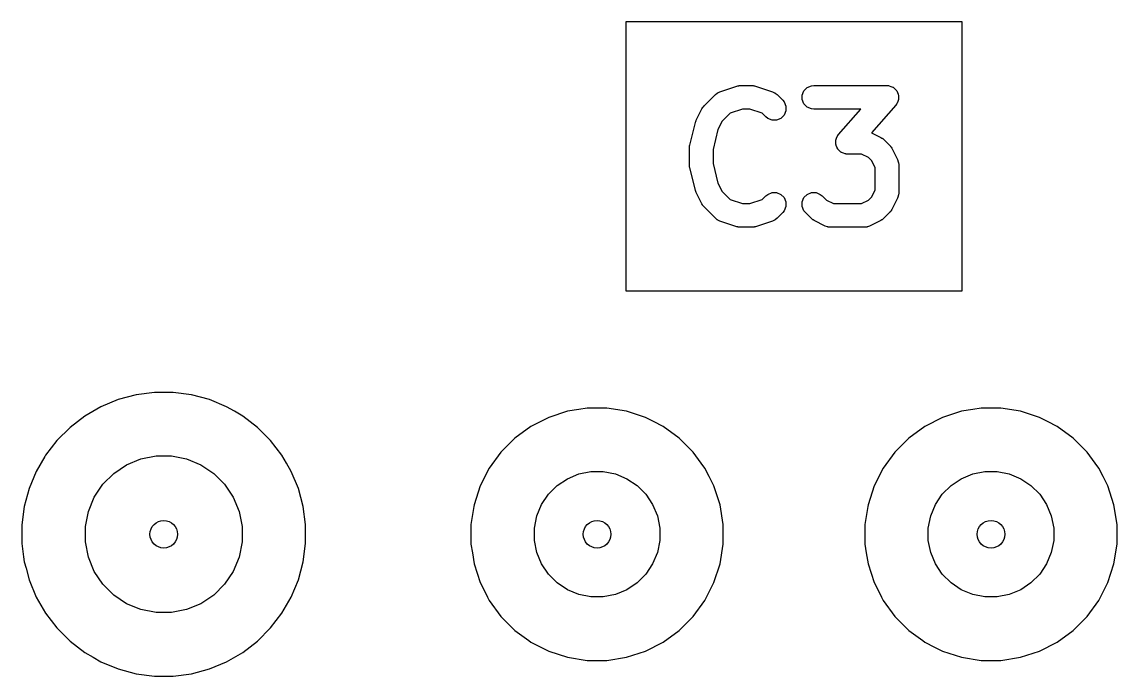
# Model space of a CAD drawing. Extents: x 20 to 124, y -124 to -20.
# Drawn here: x 64.7 to 78.6, y -59.79 to -51.48 of the extents above; entities that cross this region are included whole.
import ezdxf

# ---------------------------------------------------------------- set-up
doc = ezdxf.new("R2010")
doc.units = 0
doc.layers.add('BLACK', color=7, linetype='CONTINUOUS')
doc.layers.add('WHITE', color=7, linetype='CONTINUOUS')

msp = doc.modelspace()

# ---------------------------------------------------------------- linework, layer by layer
at = {"layer": 'BLACK', "linetype": 'CONTINUOUS'}
for p, q in [((76.635797, -51.483603), (72.363225, -51.483603)), ((72.363225, -51.483603), (72.363225, -54.898053)), ((76.635797, -54.898053), (76.635797, -51.483603)), ((73.35822, -52.549048), (73.501077, -52.406191)), ((73.501077, -52.406191), (73.523807, -52.387536)), ((73.523807, -52.387536), (73.528788, -52.385472)), ((73.528788, -52.385472), (73.532858, -52.381943)), ((73.532858, -52.381943), (73.559709, -52.369955)), ((73.559709, -52.369955), (73.773994, -52.298526)), ((73.773994, -52.298526), (73.788503, -52.295226)), ((73.788503, -52.295226), (73.792165, -52.29371)), ((73.792165, -52.29371), (73.797473, -52.293187)), ((73.797473, -52.293187), (73.802668, -52.292006)), ((73.802668, -52.292006), (73.806617, -52.292286)), ((73.806617, -52.292286), (73.821429, -52.290828)), ((73.821429, -52.290828), (73.964286, -52.290828)), ((73.964286, -52.290828), (73.979097, -52.292286)), ((73.979097, -52.292286), (73.983047, -52.292006)), ((73.983047, -52.292006), (73.988241, -52.293187)), ((73.988241, -52.293187), (73.99355, -52.29371)), ((73.99355, -52.29371), (73.997212, -52.295227)), ((73.997212, -52.295227), (74.01172, -52.298526)), ((74.01172, -52.298526), (74.226006, -52.369954)), ((74.226006, -52.369954), (74.252857, -52.381943)), ((74.252857, -52.381943), (74.256927, -52.385473)), ((74.256927, -52.385473), (74.261907, -52.387536)), ((74.261907, -52.387536), (74.284638, -52.406191)), ((74.284638, -52.406191), (74.356066, -52.477619)), ((74.602882, -52.411564), (74.62528, -52.357492)), ((74.62528, -52.357492), (74.666664, -52.316108)), ((74.666664, -52.316108), (74.720736, -52.29371)), ((74.720736, -52.29371), (74.75, -52.290828)), ((74.75, -52.290828), (75.678572, -52.290828)), ((75.678572, -52.290828), (75.694049, -52.292352)), ((75.694049, -52.292352), (75.697984, -52.29209)), ((75.697984, -52.29209), (75.700694, -52.293006)), ((75.700694, -52.293006), (75.707836, -52.29371)), ((75.707836, -52.29371), (75.73035, -52.303036)), ((75.73035, -52.303036), (75.753426, -52.31084)), ((75.753426, -52.31084), (75.757233, -52.314171)), ((75.757233, -52.314171), (75.761908, -52.316108)), ((75.761908, -52.316108), (75.779137, -52.333337)), ((75.779137, -52.333337), (75.797473, -52.349381)), ((75.797473, -52.349381), (75.799715, -52.353915)), ((75.799715, -52.353915), (75.803292, -52.357492)), ((75.803292, -52.357492), (75.812618, -52.380008)), ((75.812618, -52.380008), (75.823417, -52.401844)), ((75.823417, -52.401844), (75.823753, -52.406888)), ((74.356066, -52.477619), (74.374721, -52.500349)), ((74.374721, -52.500349), (74.397117, -52.554422)), ((74.602882, -52.470092), (74.602882, -52.411564)), ((74.62528, -52.524164), (74.602882, -52.470092)), ((74.666664, -52.565548), (74.62528, -52.524164)), ((75.791458, -52.539604), (75.484524, -52.890386)), ((75.800501, -52.526954), (75.791458, -52.539604)), ((75.803292, -52.524164), (75.800501, -52.526954)), ((75.804387, -52.521519), (75.803292, -52.524164)), ((75.80856, -52.515683), (75.804387, -52.521519)), ((75.816365, -52.492603), (75.80856, -52.515683)), ((75.82569, -52.470092), (75.816365, -52.492603)), ((75.823753, -52.406888), (75.82569, -52.411564)), ((75.82569, -52.411564), (75.82569, -52.435939)), ((75.82569, -52.435939), (75.82731, -52.46024)), ((75.82731, -52.46024), (75.82569, -52.46503)), ((75.82569, -52.46503), (75.82569, -52.470092)), ((73.258693, -52.730889), (73.330122, -52.588032)), ((73.330122, -52.588032), (73.338049, -52.575438)), ((73.338049, -52.575438), (73.339565, -52.571779)), ((73.339565, -52.571779), (73.342946, -52.567659)), ((73.342946, -52.567659), (73.345787, -52.563146)), ((73.345787, -52.563146), (73.34878, -52.560549)), ((73.34878, -52.560549), (73.35822, -52.549048)), ((73.68817, -52.643361), (73.587564, -52.743967)), ((73.845772, -52.590828), (73.68817, -52.643361)), ((73.939946, -52.590828), (73.845772, -52.590828)), ((74.097544, -52.643361), (73.939946, -52.590828)), ((74.143934, -52.689751), (74.097544, -52.643361)), ((74.374721, -52.66702), (74.333335, -52.708406)), ((74.397117, -52.612948), (74.374721, -52.66702)), ((74.397117, -52.554422), (74.397117, -52.612948)), ((74.720736, -52.587946), (74.666664, -52.565548)), ((74.75, -52.590828), (74.720736, -52.587946)), ((75.348007, -52.590828), (74.75, -52.590828)), ((75.065685, -52.913481), (75.348007, -52.590828)), ((73.175908, -53.047305), (73.247336, -52.761591)), ((73.247336, -52.761591), (73.248107, -52.759432)), ((73.248107, -52.759432), (73.248184, -52.758352)), ((73.248184, -52.758352), (73.252842, -52.746177)), ((73.252842, -52.746177), (73.257229, -52.7339)), ((73.257229, -52.7339), (73.257873, -52.733029)), ((73.257873, -52.733029), (73.258693, -52.730889)), ((73.587564, -52.743967), (73.534383, -52.850327)), ((74.166664, -52.708406), (74.143934, -52.689751)), ((74.220737, -52.730802), (74.166664, -52.708406)), ((74.279263, -52.730802), (74.220737, -52.730802)), ((74.333335, -52.708406), (74.279263, -52.730802)), ((73.534383, -52.850327), (73.471429, -53.102148)), ((75.031454, -52.982993), (75.040777, -52.960484)), ((75.040777, -52.960484), (75.048584, -52.937403)), ((75.048584, -52.937403), (75.052755, -52.931566)), ((75.052755, -52.931566), (75.053852, -52.928921)), ((75.053852, -52.928921), (75.056641, -52.926131)), ((75.056641, -52.926131), (75.065685, -52.913481)), ((75.484524, -52.890386), (75.602797, -52.949521)), ((75.602797, -52.949521), (75.615391, -52.957449)), ((75.615391, -52.957449), (75.619051, -52.958965)), ((75.619051, -52.958965), (75.623171, -52.962346)), ((75.623171, -52.962346), (75.627682, -52.965186)), ((73.171429, -53.083685), (73.171931, -53.078581)), ((73.171429, -53.297971), (73.171429, -53.083685)), ((73.171606, -53.076394), (73.173225, -53.065443)), ((73.171931, -53.078581), (73.171606, -53.076394)), ((73.173225, -53.065443), (73.174311, -53.054421)), ((73.174311, -53.054421), (73.175158, -53.052376)), ((73.175158, -53.052376), (73.175908, -53.047305)), ((75.029833, -52.992845), (75.031454, -52.988052)), ((75.031454, -53.017154), (75.029833, -52.992845)), ((75.031454, -52.988052), (75.031454, -52.982993)), ((75.031454, -53.041521), (75.031454, -53.017154)), ((75.03339, -53.046196), (75.031454, -53.041521)), ((75.033727, -53.051241), (75.03339, -53.046196)), ((75.044525, -53.073076), (75.033727, -53.051241)), ((75.053852, -53.095593), (75.044525, -53.073076)), ((75.057428, -53.099169), (75.053852, -53.095593)), ((75.059671, -53.103704), (75.057428, -53.099169)), ((75.627682, -52.965186), (75.630276, -52.968177)), ((75.630276, -52.968177), (75.641782, -52.97762)), ((75.641782, -52.97762), (75.71321, -53.049049)), ((75.71321, -53.049049), (75.722648, -53.060549)), ((75.722648, -53.060549), (75.725642, -53.063146)), ((75.725642, -53.063146), (75.728482, -53.067658)), ((75.728482, -53.067658), (75.731864, -53.071779)), ((75.731864, -53.071779), (75.733379, -53.075438)), ((75.733379, -53.075438), (75.741307, -53.088032)), ((75.741307, -53.088032), (75.812736, -53.230888)), ((73.471429, -53.102148), (73.471429, -53.279507)), ((75.078006, -53.119747), (75.059671, -53.103704)), ((75.095236, -53.136977), (75.078006, -53.119747)), ((75.09991, -53.138913), (75.095236, -53.136977)), ((75.103718, -53.142245), (75.09991, -53.138913)), ((75.126799, -53.150051), (75.103718, -53.142245)), ((75.149308, -53.159375), (75.126799, -53.150051)), ((75.156445, -53.160077), (75.149308, -53.159375)), ((75.15916, -53.160996), (75.156445, -53.160077)), ((75.163099, -53.160733), (75.15916, -53.160996)), ((75.178572, -53.162257), (75.163099, -53.160733)), ((75.357448, -53.162257), (75.178572, -53.162257)), ((75.446861, -53.206963), (75.357448, -53.162257)), ((75.483864, -53.243967), (75.446861, -53.206963)), ((75.812736, -53.230888), (75.823245, -53.258352)), ((73.171931, -53.303074), (73.171429, -53.297971)), ((73.171606, -53.305262), (73.171931, -53.303074)), ((73.173225, -53.316212), (73.171606, -53.305262)), ((73.174311, -53.327235), (73.173225, -53.316212)), ((73.175158, -53.329279), (73.174311, -53.327235)), ((73.175908, -53.334351), (73.175158, -53.329279)), ((73.247336, -53.620065), (73.175908, -53.334351)), ((73.471429, -53.279507), (73.534383, -53.531328)), ((75.528572, -53.333381), (75.483864, -53.243967)), ((75.528572, -53.619703), (75.528572, -53.333381)), ((75.823245, -53.258352), (75.823626, -53.263726)), ((75.823626, -53.263726), (75.82569, -53.268707)), ((75.82569, -53.268707), (75.828572, -53.297971)), ((75.828572, -53.297971), (75.828572, -53.655114)), ((73.248107, -53.622223), (73.247336, -53.620065)), ((73.248184, -53.623304), (73.248107, -53.622223)), ((73.252842, -53.635478), (73.248184, -53.623304)), ((73.257229, -53.647756), (73.252842, -53.635478)), ((73.257873, -53.648626), (73.257229, -53.647756)), ((73.258693, -53.650767), (73.257873, -53.648626)), ((73.330122, -53.793624), (73.258693, -53.650767)), ((73.534383, -53.531328), (73.587564, -53.637688)), ((73.587564, -53.637688), (73.688169, -53.738294)), ((74.166664, -53.673251), (74.220736, -53.650854)), ((74.220736, -53.650854), (74.279262, -53.650853)), ((74.279262, -53.650853), (74.333334, -53.67325)), ((74.666665, -53.67325), (74.720737, -53.650853)), ((74.720737, -53.650853), (74.779263, -53.650853)), ((74.779263, -53.650853), (74.833335, -53.67325)), ((75.483864, -53.709117), (75.528572, -53.619703)), ((75.828572, -53.655114), (75.82569, -53.684378)), ((73.338049, -53.806217), (73.330122, -53.793624)), ((73.688169, -53.738294), (73.845772, -53.790828)), ((73.845772, -53.790828), (73.939943, -53.790828)), ((73.939943, -53.790828), (74.097545, -53.738294)), ((74.097545, -53.738294), (74.143933, -53.691906)), ((74.143933, -53.691906), (74.166664, -53.673251)), ((74.333334, -53.67325), (74.37472, -53.714635)), ((74.37472, -53.714635), (74.397117, -53.768707)), ((74.397117, -53.768707), (74.397118, -53.827233)), ((74.602882, -53.768708), (74.625279, -53.714636)), ((74.602882, -53.827234), (74.602882, -53.768708)), ((74.625279, -53.714636), (74.666665, -53.67325)), ((74.833335, -53.67325), (74.856066, -53.691905)), ((74.856066, -53.691905), (74.910282, -53.746121)), ((74.910282, -53.746121), (74.999696, -53.790828)), ((74.999696, -53.790828), (75.357448, -53.790828)), ((75.357448, -53.790828), (75.446861, -53.746121)), ((75.446861, -53.746121), (75.483864, -53.709117)), ((75.812736, -53.722197), (75.741307, -53.865053)), ((75.823245, -53.694733), (75.812736, -53.722197)), ((75.823626, -53.689358), (75.823245, -53.694733)), ((75.82569, -53.684378), (75.823626, -53.689358)), ((73.339565, -53.809877), (73.338049, -53.806217)), ((73.342946, -53.813996), (73.339565, -53.809877)), ((73.345787, -53.81851), (73.342946, -53.813996)), ((73.34878, -53.821106), (73.345787, -53.81851)), ((73.35822, -53.832608), (73.34878, -53.821106)), ((73.501077, -53.975466), (73.35822, -53.832608)), ((74.356067, -53.904036), (74.284639, -53.975465)), ((74.374721, -53.881306), (74.356067, -53.904036)), ((74.397118, -53.827233), (74.374721, -53.881306)), ((74.625279, -53.881306), (74.602882, -53.827234)), ((74.643934, -53.904037), (74.625279, -53.881306)), ((74.715363, -53.975466), (74.643934, -53.904037)), ((75.71321, -53.904036), (75.641782, -53.975465)), ((75.722648, -53.892535), (75.71321, -53.904036)), ((75.725642, -53.889939), (75.722648, -53.892535)), ((75.728482, -53.885426), (75.725642, -53.889939)), ((75.731864, -53.881306), (75.728482, -53.885426)), ((75.733379, -53.877646), (75.731864, -53.881306)), ((75.741307, -53.865053), (75.733379, -53.877646)), ((73.523807, -53.994121), (73.501077, -53.975466)), ((73.528786, -53.996183), (73.523807, -53.994121)), ((73.532858, -53.999715), (73.528786, -53.996183)), ((73.559709, -54.011703), (73.532858, -53.999715)), ((73.773995, -54.083131), (73.559709, -54.011703)), ((74.226006, -54.011703), (74.01172, -54.083131)), ((74.252857, -53.999715), (74.226006, -54.011703)), ((74.25693, -53.996181), (74.252857, -53.999715)), ((74.261908, -53.99412), (74.25693, -53.996181)), ((74.284639, -53.975465), (74.261908, -53.99412)), ((74.726867, -53.984907), (74.715363, -53.975466)), ((74.729462, -53.987899), (74.726867, -53.984907)), ((74.733971, -53.990737), (74.729462, -53.987899)), ((74.738094, -53.994121), (74.733971, -53.990737)), ((74.741755, -53.995637), (74.738094, -53.994121)), ((74.754347, -54.003564), (74.741755, -53.995637)), ((74.897205, -54.074992), (74.754347, -54.003564)), ((75.602797, -54.003564), (75.459938, -54.074992)), ((75.615391, -53.995635), (75.602797, -54.003564)), ((75.619051, -53.99412), (75.615391, -53.995635)), ((75.623171, -53.990738), (75.619051, -53.99412)), ((75.627682, -53.987899), (75.623171, -53.990738)), ((75.630276, -53.984907), (75.627682, -53.987899)), ((75.641782, -53.975465), (75.630276, -53.984907)), ((73.788507, -54.08643), (73.773995, -54.083131)), ((73.792165, -54.087946), (73.788507, -54.08643)), ((73.797467, -54.088468), (73.792165, -54.087946)), ((73.802669, -54.089651), (73.797467, -54.088468)), ((73.806623, -54.089369), (73.802669, -54.089651)), ((73.821429, -54.090828), (73.806623, -54.089369)), ((73.964286, -54.090828), (73.821429, -54.090828)), ((73.979091, -54.089369), (73.964286, -54.090828)), ((73.983046, -54.089651), (73.979091, -54.089369)), ((73.988247, -54.088468), (73.983046, -54.089651)), ((73.99355, -54.087946), (73.988247, -54.088468)), ((73.997207, -54.08643), (73.99355, -54.087946)), ((74.01172, -54.083131), (73.997207, -54.08643)), ((74.924668, -54.085502), (74.897205, -54.074992)), ((74.930043, -54.085883), (74.924668, -54.085502)), ((74.935022, -54.087946), (74.930043, -54.085883)), ((74.964286, -54.090828), (74.935022, -54.087946)), ((75.392857, -54.090828), (74.964286, -54.090828)), ((75.422121, -54.087946), (75.392857, -54.090828)), ((75.427099, -54.085883), (75.422121, -54.087946)), ((75.432475, -54.085502), (75.427099, -54.085883)), ((75.459938, -54.074992), (75.432475, -54.085502)), ((72.363225, -54.898053), (76.635797, -54.898053)), ((65.920006, -56.278894), (65.701954, -56.369214)), ((66.147989, -56.217806), (65.920006, -56.278894)), ((66.381979, -56.187001), (66.147989, -56.217806)), ((66.381983, -56.187), (66.381979, -56.187001)), ((66.381989, -56.187), (66.381983, -56.187)), ((66.618011, -56.187), (66.381989, -56.187)), ((66.618017, -56.187), (66.618011, -56.187)), ((66.61802, -56.187001), (66.618017, -56.187)), ((66.85201, -56.217806), (66.61802, -56.187001)), ((67.079993, -56.278894), (66.85201, -56.217806)), ((67.298045, -56.369214), (67.079993, -56.278894)), ((65.701943, -56.369219), (65.497545, -56.48723)), ((65.701954, -56.369214), (65.701943, -56.369219)), ((67.298056, -56.369219), (67.298045, -56.369214)), ((67.397112, -56.42641), (67.298056, -56.369219)), ((67.50245, -56.487227), (67.397112, -56.42641)), ((71.625214, -56.42641), (71.385616, -56.50426)), ((71.76733, -56.403901), (71.625214, -56.42641)), ((71.874038, -56.387), (71.76733, -56.403901)), ((72.125962, -56.387), (71.874038, -56.387)), ((72.374785, -56.42641), (72.125962, -56.387)), ((72.614383, -56.50426), (72.374785, -56.42641)), ((76.625214, -56.42641), (76.385616, -56.50426)), ((76.76733, -56.403901), (76.625214, -56.42641)), ((76.874038, -56.387), (76.76733, -56.403901)), ((77.125962, -56.387), (76.874038, -56.387)), ((77.374785, -56.42641), (77.125962, -56.387)), ((77.614383, -56.50426), (77.374785, -56.42641)), ((65.497545, -56.48723), (65.310302, -56.630906)), ((67.502453, -56.487229), (67.50245, -56.487227)), ((67.502454, -56.48723), (67.502453, -56.487229)), ((67.689697, -56.630906), (67.502454, -56.48723)), ((71.385616, -56.50426), (71.161151, -56.618632)), ((72.715075, -56.555566), (72.614383, -56.50426)), ((72.838845, -56.61863), (72.715075, -56.555566)), ((76.385616, -56.50426), (76.161151, -56.618632)), ((77.715075, -56.555566), (77.614383, -56.50426)), ((77.838845, -56.61863), (77.715075, -56.555566)), ((65.310295, -56.630912), (65.143412, -56.797795)), ((65.310302, -56.630906), (65.310295, -56.630912)), ((67.689704, -56.630912), (67.689697, -56.630906)), ((67.856587, -56.797795), (67.689704, -56.630912)), ((71.161151, -56.618632), (70.95735, -56.766701)), ((72.838847, -56.618631), (72.838845, -56.61863)), ((72.838848, -56.618632), (72.838847, -56.618631)), ((73.042649, -56.766701), (72.838848, -56.618632)), ((76.161151, -56.618632), (75.95735, -56.766701)), ((77.838847, -56.618631), (77.838845, -56.61863)), ((77.838848, -56.618632), (77.838847, -56.618631)), ((78.042649, -56.766701), (77.838848, -56.618632)), ((65.143406, -56.797802), (64.99973, -56.985045)), ((65.143412, -56.797795), (65.143406, -56.797802)), ((67.856592, -56.797801), (67.856587, -56.797795)), ((68.000273, -56.98505), (67.856592, -56.797801)), ((70.957345, -56.766705), (70.779205, -56.944845)), ((70.95735, -56.766701), (70.957345, -56.766705)), ((73.042654, -56.766705), (73.042649, -56.766701)), ((73.220794, -56.944845), (73.042654, -56.766705)), ((75.957345, -56.766705), (75.779205, -56.944845)), ((75.95735, -56.766701), (75.957345, -56.766705)), ((78.042654, -56.766705), (78.042649, -56.766701)), ((78.220794, -56.944845), (78.042654, -56.766705)), ((64.999727, -56.98505), (64.992014, -56.998409)), ((64.99973, -56.985045), (64.999727, -56.985049)), ((64.999727, -56.985049), (64.999727, -56.98505)), ((66.209715, -57.03056), (66.401983, -56.992315)), ((66.401983, -56.992315), (66.598017, -56.992315)), ((66.598017, -56.992315), (66.790285, -57.03056)), ((68.058494, -57.085892), (68.000273, -56.98505)), ((70.779201, -56.94485), (70.631132, -57.148651)), ((70.779205, -56.944845), (70.779201, -56.94485)), ((73.220798, -56.94485), (73.220794, -56.944845)), ((73.32327, -57.085892), (73.220798, -56.94485)), ((75.779201, -56.94485), (75.631132, -57.148651)), ((75.779205, -56.944845), (75.779201, -56.94485)), ((78.220798, -56.94485), (78.220794, -56.944845)), ((78.32327, -57.085892), (78.220798, -56.94485)), ((64.992014, -56.998409), (64.881719, -57.189443)), ((65.865607, -57.21449), (66.028603, -57.105579)), ((66.028603, -57.105579), (66.209715, -57.03056)), ((66.790285, -57.03056), (66.971397, -57.105579)), ((66.971397, -57.105579), (67.134393, -57.21449)), ((68.11828, -57.189443), (68.058494, -57.085892)), ((73.36887, -57.148655), (73.32327, -57.085892)), ((78.36887, -57.148655), (78.32327, -57.085892)), ((64.881714, -57.189454), (64.791394, -57.407506)), ((64.881719, -57.189443), (64.881714, -57.189454)), ((65.72699, -57.353107), (65.865607, -57.21449)), ((67.134393, -57.21449), (67.27301, -57.353107)), ((68.118282, -57.189448), (68.11828, -57.189443)), ((68.118284, -57.189451), (68.118282, -57.189448)), ((68.208606, -57.407507), (68.118284, -57.189451)), ((70.631132, -57.148651), (70.51676, -57.373116)), ((71.622883, -57.281963), (71.767772, -57.221948)), ((71.767772, -57.221948), (71.921586, -57.191352)), ((71.921586, -57.191352), (72.078414, -57.191352)), ((72.078414, -57.191352), (72.232228, -57.221948)), ((72.232228, -57.221948), (72.377117, -57.281963)), ((73.422637, -57.254179), (73.36887, -57.148655)), ((73.483239, -57.373116), (73.422637, -57.254179)), ((75.631132, -57.148651), (75.51676, -57.373116)), ((76.622883, -57.281963), (76.767772, -57.221948)), ((76.767772, -57.221948), (76.921586, -57.191352)), ((76.921586, -57.191352), (77.078414, -57.191352)), ((77.078414, -57.191352), (77.232228, -57.221948)), ((77.232228, -57.221948), (77.377117, -57.281963)), ((78.422637, -57.254179), (78.36887, -57.148655)), ((78.483239, -57.373116), (78.422637, -57.254179)), ((64.791394, -57.407506), (64.730306, -57.635489)), ((65.618079, -57.516103), (65.72699, -57.353107)), ((67.27301, -57.353107), (67.381921, -57.516103)), ((68.269693, -57.635486), (68.208606, -57.407507)), ((70.51676, -57.373116), (70.43891, -57.612714)), ((71.381592, -57.479985), (71.492485, -57.369092)), ((71.492485, -57.369092), (71.622883, -57.281963)), ((72.377117, -57.281963), (72.507515, -57.369092)), ((72.507515, -57.369092), (72.618408, -57.479985)), ((73.483239, -57.373118), (73.483239, -57.373116)), ((73.483241, -57.373121), (73.483239, -57.373118)), ((73.56109, -57.612715), (73.483241, -57.373121)), ((75.51676, -57.373116), (75.43891, -57.612714)), ((76.381592, -57.479985), (76.492485, -57.369092)), ((76.492485, -57.369092), (76.622883, -57.281963)), ((77.377117, -57.281963), (77.507515, -57.369092)), ((77.507515, -57.369092), (77.618408, -57.479985)), ((78.483239, -57.373118), (78.483239, -57.373116)), ((78.483241, -57.373121), (78.483239, -57.373118)), ((78.56109, -57.612715), (78.483241, -57.373121)), ((65.54306, -57.697215), (65.618079, -57.516103)), ((67.381921, -57.516103), (67.45694, -57.697215)), ((71.294463, -57.610383), (71.381592, -57.479985)), ((72.618408, -57.479985), (72.705537, -57.610383)), ((76.294463, -57.610383), (76.381592, -57.479985)), ((77.618408, -57.479985), (77.705537, -57.610383)), ((64.730306, -57.635489), (64.699501, -57.869479)), ((68.299453, -57.861538), (68.269693, -57.635486)), ((70.435303, -57.635486), (70.3995, -57.861538)), ((70.43891, -57.612714), (70.435303, -57.635486)), ((71.234448, -57.755272), (71.294463, -57.610383)), ((72.705537, -57.610383), (72.765552, -57.755272)), ((73.6005, -57.861538), (73.56109, -57.612715)), ((75.435303, -57.635486), (75.3995, -57.861538)), ((75.43891, -57.612714), (75.435303, -57.635486)), ((76.234448, -57.755272), (76.294463, -57.610383)), ((77.705537, -57.610383), (77.765552, -57.755272)), ((78.6005, -57.861538), (78.56109, -57.612715)), ((65.504815, -57.889483), (65.54306, -57.697215)), ((67.45694, -57.697215), (67.495185, -57.889483)), ((71.203852, -57.909086), (71.234448, -57.755272)), ((72.765552, -57.755272), (72.796148, -57.909086)), ((76.203852, -57.909086), (76.234448, -57.755272)), ((77.765552, -57.755272), (77.796148, -57.909086)), ((64.699501, -57.869479), (64.6995, -57.869495)), ((64.6995, -57.869495), (64.6995, -58.105504)), ((65.504815, -58.085517), (65.504815, -57.889483)), ((67.495185, -57.889483), (67.495185, -58.085517)), ((68.3005, -57.869489), (68.299453, -57.861538)), ((68.3005, -58.105511), (68.3005, -57.869489)), ((70.3995, -57.861538), (70.3995, -58.113462)), ((71.203852, -58.065914), (71.203852, -57.909086)), ((72.796148, -57.909086), (72.796148, -58.065914)), ((73.6005, -58.113462), (73.6005, -57.861538)), ((75.3995, -57.861538), (75.3995, -58.113462)), ((76.203852, -58.065914), (76.203852, -57.909086)), ((77.796148, -57.909086), (77.796148, -58.065914)), ((78.6005, -58.113462), (78.6005, -57.861538)), ((64.6995, -58.105504), (64.699501, -58.10552)), ((64.699501, -58.10552), (64.721449, -58.272236)), ((65.54306, -58.277785), (65.504815, -58.085517)), ((67.495185, -58.085517), (67.45694, -58.277785)), ((68.269693, -58.339514), (68.3005, -58.105511)), ((71.234448, -58.219728), (71.203852, -58.065914)), ((72.796148, -58.065914), (72.765552, -58.219728)), ((76.234448, -58.219728), (76.203852, -58.065914)), ((77.796148, -58.065914), (77.765552, -58.219728)), ((70.3995, -58.113462), (70.417226, -58.22538)), ((70.417226, -58.22538), (70.43891, -58.362285)), ((71.294463, -58.364617), (71.234448, -58.219728)), ((72.765552, -58.219728), (72.705537, -58.364617)), ((73.56109, -58.362285), (73.6005, -58.113462)), ((75.3995, -58.113462), (75.417226, -58.22538)), ((75.417226, -58.22538), (75.43891, -58.362285)), ((76.294463, -58.364617), (76.234448, -58.219728)), ((77.765552, -58.219728), (77.705537, -58.364617)), ((78.56109, -58.362285), (78.6005, -58.113462)), ((64.721449, -58.272236), (64.730307, -58.339514)), ((64.730307, -58.339514), (64.751512, -58.418651)), ((65.618079, -58.458897), (65.54306, -58.277785)), ((67.45694, -58.277785), (67.381921, -58.458897)), ((68.208606, -58.567493), (68.269693, -58.339514)), ((70.43891, -58.362285), (70.51676, -58.601883)), ((71.381592, -58.495015), (71.294463, -58.364617)), ((72.705537, -58.364617), (72.618408, -58.495015)), ((73.483241, -58.601879), (73.56109, -58.362285)), ((75.43891, -58.362285), (75.51676, -58.601883)), ((76.381592, -58.495015), (76.294463, -58.364617)), ((77.705537, -58.364617), (77.618408, -58.495015)), ((78.483241, -58.601879), (78.56109, -58.362285)), ((64.751512, -58.418651), (64.791394, -58.567493)), ((65.72699, -58.621893), (65.618079, -58.458897)), ((67.381921, -58.458897), (67.27301, -58.621893)), ((71.492485, -58.605908), (71.381592, -58.495015)), ((72.618408, -58.495015), (72.507515, -58.605908)), ((76.492485, -58.605908), (76.381592, -58.495015)), ((77.618408, -58.495015), (77.507515, -58.605908)), ((64.791394, -58.567493), (64.881714, -58.785545)), ((65.865607, -58.76051), (65.72699, -58.621893)), ((67.27301, -58.621893), (67.134393, -58.76051)), ((68.118284, -58.785549), (68.208606, -58.567493)), ((70.51676, -58.601883), (70.595413, -58.756247)), ((71.622883, -58.693037), (71.492485, -58.605908)), ((72.507515, -58.605908), (72.377117, -58.693037)), ((73.36887, -58.826345), (73.483241, -58.601879)), ((75.51676, -58.601883), (75.595413, -58.756247)), ((76.622883, -58.693037), (76.492485, -58.605908)), ((77.507515, -58.605908), (77.377117, -58.693037)), ((78.36887, -58.826345), (78.483241, -58.601879)), ((64.881714, -58.785545), (64.881719, -58.785556)), ((64.881719, -58.785556), (64.941504, -58.889105)), ((66.028603, -58.869421), (65.865607, -58.76051)), ((67.134393, -58.76051), (66.971397, -58.869421)), ((68.000273, -58.98995), (68.118284, -58.785549)), ((70.595413, -58.756247), (70.610343, -58.785549)), ((70.610343, -58.785549), (70.631132, -58.826348)), ((71.767772, -58.753052), (71.622883, -58.693037)), ((71.921586, -58.783648), (71.767772, -58.753052)), ((72.078414, -58.783648), (71.921586, -58.783648)), ((72.232228, -58.753052), (72.078414, -58.783648)), ((72.377117, -58.693037), (72.232228, -58.753052)), ((75.595413, -58.756247), (75.610343, -58.785549)), ((75.610343, -58.785549), (75.631132, -58.826348)), ((76.767772, -58.753052), (76.622883, -58.693037)), ((76.921586, -58.783648), (76.767772, -58.753052)), ((77.078414, -58.783648), (76.921586, -58.783648)), ((77.232228, -58.753052), (77.078414, -58.783648)), ((77.377117, -58.693037), (77.232228, -58.753052)), ((64.941504, -58.889105), (64.999727, -58.98995)), ((66.209715, -58.94444), (66.028603, -58.869421)), ((66.971397, -58.869421), (66.790285, -58.94444)), ((70.631132, -58.826348), (70.779201, -59.030149)), ((73.220793, -59.030156), (73.36887, -58.826345)), ((75.631132, -58.826348), (75.779201, -59.030149)), ((78.220793, -59.030156), (78.36887, -58.826345)), ((64.999727, -58.98995), (64.999729, -58.989953)), ((64.999729, -58.989953), (64.99973, -58.989954)), ((64.99973, -58.989954), (65.143406, -59.177197)), ((66.401983, -58.982685), (66.209715, -58.94444)), ((66.598017, -58.982685), (66.401983, -58.982685)), ((66.790285, -58.94444), (66.598017, -58.982685)), ((67.856592, -59.177199), (68.000273, -58.98995)), ((70.779201, -59.030149), (70.779205, -59.030154)), ((70.779205, -59.030154), (70.957345, -59.208294)), ((73.042656, -59.208293), (73.220793, -59.030156)), ((75.779201, -59.030149), (75.779205, -59.030154)), ((75.779205, -59.030154), (75.957345, -59.208294)), ((78.042656, -59.208293), (78.220793, -59.030156)), ((65.143406, -59.177197), (65.143412, -59.177204)), ((65.143412, -59.177204), (65.310295, -59.344087)), ((67.689699, -59.344092), (67.856592, -59.177199)), ((70.957345, -59.208294), (70.95735, -59.208298)), ((70.95735, -59.208298), (71.135117, -59.337452)), ((72.838845, -59.35637), (73.042656, -59.208293)), ((75.957345, -59.208294), (75.95735, -59.208298)), ((75.95735, -59.208298), (76.135117, -59.337452)), ((77.838845, -59.35637), (78.042656, -59.208293)), ((65.310295, -59.344087), (65.310301, -59.344092)), ((65.310301, -59.344092), (65.49755, -59.487773)), ((67.50245, -59.487773), (67.689699, -59.344092)), ((71.135117, -59.337452), (71.161155, -59.35637)), ((71.161155, -59.35637), (71.284933, -59.419438)), ((72.614379, -59.470741), (72.838845, -59.35637)), ((76.135117, -59.337452), (76.161155, -59.35637)), ((76.161155, -59.35637), (76.284933, -59.419438)), ((77.614379, -59.470741), (77.838845, -59.35637)), ((65.49755, -59.487773), (65.602888, -59.54859)), ((67.298049, -59.605784), (67.50245, -59.487773)), ((71.284933, -59.419438), (71.385616, -59.470739)), ((71.385616, -59.470739), (71.385618, -59.470739)), ((71.385618, -59.470739), (71.385621, -59.470741)), ((71.385621, -59.470741), (71.625215, -59.54859)), ((72.374785, -59.54859), (72.614379, -59.470741)), ((76.284933, -59.419438), (76.385616, -59.470739)), ((76.385616, -59.470739), (76.385618, -59.470739)), ((76.385618, -59.470739), (76.385621, -59.470741)), ((76.385621, -59.470741), (76.625215, -59.54859)), ((77.374785, -59.54859), (77.614379, -59.470741)), ((65.602888, -59.54859), (65.701943, -59.60578)), ((65.701943, -59.60578), (65.701948, -59.605782)), ((65.701948, -59.605782), (65.701951, -59.605784)), ((65.701951, -59.605784), (65.920007, -59.696106)), ((67.079993, -59.696106), (67.298049, -59.605784)), ((71.625215, -59.54859), (71.874038, -59.588)), ((71.874038, -59.588), (71.874039, -59.588)), ((71.874039, -59.588), (72.125961, -59.588)), ((72.125961, -59.588), (72.125962, -59.588)), ((72.125962, -59.588), (72.374785, -59.54859)), ((76.625215, -59.54859), (76.874038, -59.588)), ((76.874038, -59.588), (76.874039, -59.588)), ((76.874039, -59.588), (77.125961, -59.588)), ((77.125961, -59.588), (77.125962, -59.588)), ((77.125962, -59.588), (77.374785, -59.54859)), ((65.920007, -59.696106), (66.147986, -59.757193)), ((66.147986, -59.757193), (66.381989, -59.788)), ((66.618011, -59.788), (66.852014, -59.757193)), ((66.852014, -59.757193), (67.079993, -59.696106)), ((66.381989, -59.788), (66.381996, -59.788)), ((66.381996, -59.788), (66.618004, -59.788)), ((66.618004, -59.788), (66.618011, -59.788))]:
    msp.add_line(p, q, dxfattribs=at)
at = {"layer": 'BLACK'}
for centre in [(66.5, -57.9875), (72, -57.9875), (77, -57.9875)]:
    msp.add_circle(centre, 0.175, dxfattribs=at)
at = {"layer": 'WHITE'}
for centre in [(66.5, -57.9875), (72, -57.9875), (77, -57.9875)]:
    msp.add_circle(centre, 0.175, dxfattribs=at)

doc.saveas('drawing.dxf')
